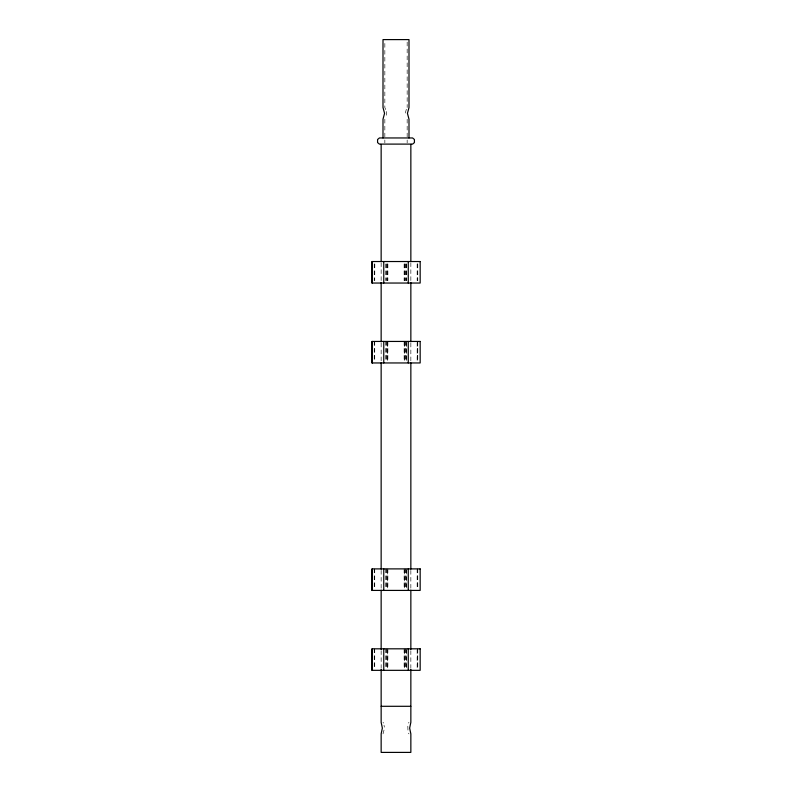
<?xml version="1.0" encoding="UTF-8"?>
<svg xmlns="http://www.w3.org/2000/svg" width="792" height="792" viewBox="0 0 792 792"><rect width="100%" height="100%" fill="white"/><g stroke="black" fill="none" stroke-linecap="round" stroke-linejoin="round"><path stroke-width="0.59" stroke-dasharray="3.96 2.97" d="M406.336 109.237L405.257 113.365L405.781 115.266M407.811 726.185L407.989 731.016M386.219 115.266L386.743 113.365L386.219 111.474M383.001 733.907L384.536 728.115L384.011 725.224M408.425 723.106L408.999 722.324M408.425 733.135L408.999 733.907M383.001 722.324L383.575 723.106M385.694 109.583L384.843 107.534L384.843 42.075M417.77 263.914L417.77 280.645M417.77 341.441L417.77 361.766M417.77 568.894L417.77 589.218M417.77 648.816L417.77 669.131M417.265 263.914L417.265 280.645M417.265 341.441L417.265 361.766M417.265 568.894L417.265 589.218M417.265 648.816L417.265 669.131M417.186 263.914L417.186 280.645M417.186 342.639L417.186 361.766M417.186 568.894L417.186 589.218M417.186 650.014L417.186 669.131M410.85 262.726L410.85 281.259M410.85 343.035L410.85 361.568M410.85 570.379L410.85 588.911M410.85 650.697L410.85 667.993M407.157 42.075L407.157 107.534M407.157 119.206L407.157 142.926M406.583 263.914L406.583 280.645M406.583 341.441L406.583 361.766M406.583 568.894L406.583 589.218M406.583 648.816L406.583 669.131M406.494 263.914L406.494 280.645M406.494 342.639L406.494 361.766M406.494 570.091L406.494 589.218M406.494 650.014L406.494 669.131M405.266 263.914L405.266 280.645M405.266 341.441L405.266 361.766M405.266 568.894L405.266 589.218M405.266 648.816L405.266 669.131M404.989 263.914L404.989 280.645M404.989 341.441L404.989 361.766M404.989 568.894L404.989 589.218M404.989 648.816L404.989 669.131M404.603 263.914L404.603 280.645M404.603 342.639L404.603 361.766M404.603 570.091L404.603 589.218M404.603 650.014L404.603 669.131M404.128 263.914L404.128 280.645M404.128 341.441L404.128 361.766M404.128 568.894L404.128 589.218M404.128 648.816L404.128 669.131M387.872 263.914L387.872 280.645M387.872 341.441L387.872 361.766M387.872 568.894L387.872 589.218M387.872 648.816L387.872 669.131M387.397 263.914L387.397 280.645M387.397 342.639L387.397 361.766M387.397 570.091L387.397 589.218M387.397 650.014L387.397 669.131M387.011 263.914L387.011 280.645M387.011 341.441L387.011 361.766M387.011 568.894L387.011 589.218M387.011 648.816L387.011 669.131M386.734 263.914L386.734 280.645M386.734 341.441L386.734 361.766M386.734 568.894L386.734 589.218M386.734 648.816L386.734 669.131M385.506 263.914L385.506 280.645M385.417 341.441L385.506 361.766M385.417 568.894L385.506 589.218M385.417 648.816L385.506 669.131M384.843 119.206L384.843 142.926M381.15 262.726L381.15 281.259M381.15 343.035L381.15 361.568M381.15 570.379L381.15 588.911M381.15 650.697L381.15 667.993M374.814 263.914L374.735 280.645M374.735 341.441L374.735 361.766M374.735 568.894L374.735 589.218M374.735 648.816L374.735 669.131M374.23 263.914L374.23 280.645M374.23 341.441L374.23 361.766M374.23 568.894L374.23 589.218M374.23 648.816L374.23 669.131"/><path stroke-width="1.19" d="M380.665 144.104L379.398 144.104L377.576 142.57L377.576 139.501L379.398 137.957L412.602 137.957L414.424 139.501L414.424 142.57L412.602 144.104L411.335 144.104M381.15 706.296L410.85 706.296M410.85 261.489L410.85 144.104L381.15 144.104L381.15 261.489M410.85 282.497L410.85 341.798M410.85 362.805L410.85 569.141M410.85 590.149L410.85 649.46M410.85 669.23L410.85 722.324L409.642 728.115L410.85 733.907L410.85 752.4L381.15 752.4L381.15 733.907L382.358 728.115L381.15 722.324L381.15 669.23M408.999 137.957L408.999 119.206L407.435 113.365L408.999 107.534L408.999 39.6L383.001 39.6L383.001 107.534L384.565 113.365L383.001 119.206L383.001 137.957M408.266 261.528L408.266 283.041M408.266 341.441L408.266 362.954M408.266 568.894L408.266 590.416M408.266 648.816L408.266 670.329M383.754 261.528L383.754 283.041M383.754 341.441L383.754 362.954M383.754 568.894L383.754 590.416M383.754 648.816L383.754 670.329M381.15 282.497L381.15 341.798M381.15 362.805L381.15 569.141M381.15 590.149L381.15 649.46M420.166 261.528L371.834 261.528L371.834 283.041L420.166 283.041L420.166 261.528M420.166 341.441L371.834 341.441L371.834 362.954L420.166 362.954L420.166 341.441M420.166 568.894L371.834 568.894L371.834 590.416L420.166 590.416L420.166 568.894M420.166 648.816L371.834 648.816L371.834 670.329L420.166 670.329L420.166 648.816M372.418 283.041L372.418 261.528L372.339 283.041M372.418 362.954L372.418 341.441L372.339 362.954M372.418 590.416L372.418 568.894L372.339 590.416M372.418 670.329L372.418 648.816L372.339 670.329"/></g></svg>
